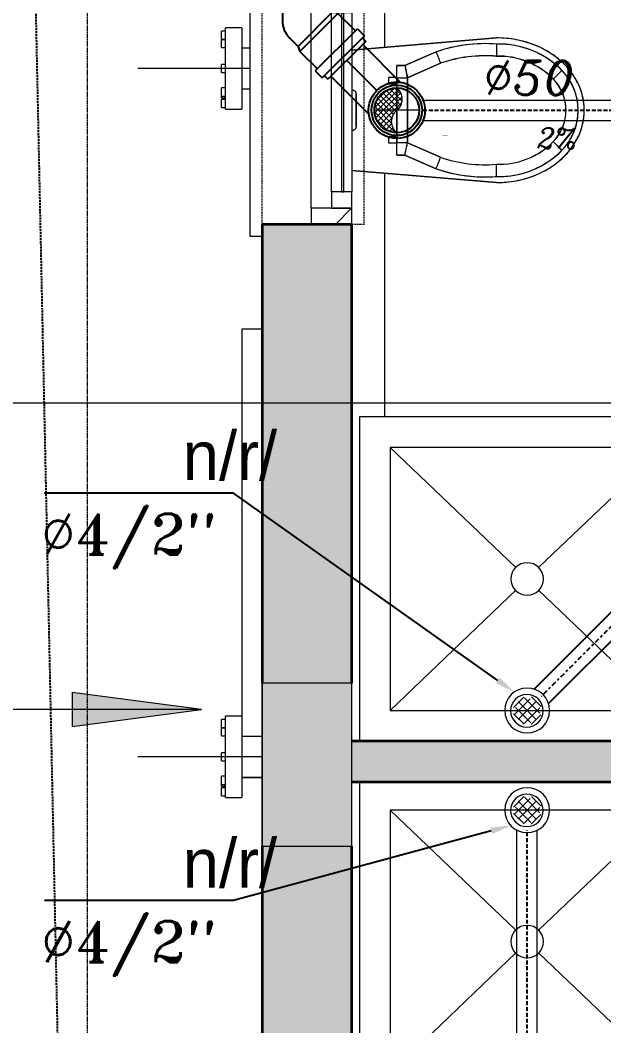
# Model space of a CAD drawing. Header units: centimetres. Extents: x 14435 to 32127, y -4289 to 2500.
# Drawn here: x 18297.7 to 18441, y -998.9 to -752.1 of the extents above; entities that cross this region are included whole.
import ezdxf
from ezdxf import colors
from ezdxf.entities.mleader import LeaderData, LeaderLine
from ezdxf.math import Vec2, Vec3

# ---------------------------------------------------------------- set-up
doc = ezdxf.new("R2010")
doc.units = ezdxf.units.CM
for name, pattern in [('Center', [29.999999, 12, -6, 6, -6]), ('Dash Tiny', [0.12, 0.06, -0.06]), ('Hidden', [0.714375, 0.47625, -0.238125]), ('Overhead', [0.396875, 0.238125, -0.15875])]:
    doc.linetypes.add(name, pattern=pattern)
for name, color, linetype in [('A', 251, 'Continuous'), ('biov 110', 252, 'Continuous'), ('biov center', 130, 'Hidden'), ('BIUV', 4, 'Continuous'), ('FITTINGS', 7, 'Continuous'), ('INS', 1, 'Continuous'), ('M-DR-FITTING', 150, 'Continuous'), ('num of plumbing', 250, 'Continuous')]:
    doc.layers.add(name, color=color, linetype=linetype)
for name, color, linetype, lineweight in [('A-DETL', 7, 'Continuous', 5), ('A-GLAZ', 7, 'Continuous', 13), ('A-WALL', 7, 'Continuous', 13), ('A-WALL-PATT', 7, 'Continuous', 35), ('G-ANNO-TEXT', 7, 'Continuous', 5), ('I-WALL', 7, 'Continuous', 13), ('P-SANR-FIXT', 7, 'Continuous', 5)]:
    doc.layers.add(name, color=color, linetype=linetype, lineweight=lineweight)
doc.layers.add('G-ANNO-SYMB', color=240, linetype='Continuous', lineweight=5, true_color=0xff2227)
doc.styles.add('BK', font='miryl')
doc.styles.add('italic1', font='italic.shx', dxfattribs={"height": 30})
doc.styles.add('rom', font='romant')
pattern_1 = [(315, (2252.242, -481.792), (5.613014, 5.613014), [])]

# ---------------------------------------------------------------- blocks, each defined once
blk = doc.blocks.new('Tovna_Mamad_Window_Dubble - 2010 - mamad win-1063985-קומה א - Dependent 1')
at = {"layer": 'A-GLAZ'}
for p, q in [((-10, 20), (-10, 15)), ((100, 20), (5.08, 20)), ((100, 15), (100, 20))]:
    blk.add_line(p, q, dxfattribs=at)
blk = doc.blocks.new('2D מקלחון - M_Shower Stall-2D-917466-קומה א - Dependent 1')
at = {"layer": 'P-SANR-FIXT'}
for p, q in [((0, 0), (0, -79.55)), ((82.26, -79.55), (82.26, 0)), ((38.37, -37.01), (7.5, -7.5)), ((74.76, -7.5), (7.5, -7.5)), ((7.5, -7.5), (7.5, -72.05)), ((43.89, -37.01), (74.76, -7.5)), ((74.76, -72.05), (74.76, -7.5)), ((7.5, -72.05), (38.23, -42.67)), ((74.76, -72.05), (44.02, -42.67)), ((7.5, -72.05), (74.76, -72.05)), ((0, -79.55), (82.26, -79.55))]:
    blk.add_line(p, q, dxfattribs=at)
for start, end in [(0, 180), (180, 0)]:
    blk.add_arc((41.13, -39.78), 4, start, end, dxfattribs=at)
blk = doc.blocks.new('2D מקלחון - M_Shower Stall-2D-V170-קומה א - Dependent 1')
at = {"layer": 'P-SANR-FIXT'}
for p, q in [((82.26, 0), (0, 0)), ((0, 0), (0, -79)), ((82.26, -79), (82.26, 0)), ((38.37, -37.01), (7.5, -7.5)), ((74.76, -7.5), (7.5, -7.5)), ((7.5, -7.5), (7.5, -72.05)), ((43.89, -37.01), (74.76, -7.5)), ((74.76, -72.05), (74.76, -7.5)), ((7.5, -72.05), (38.23, -42.67)), ((74.76, -72.05), (44.02, -42.67)), ((7.5, -72.05), (74.76, -72.05))]:
    blk.add_line(p, q, dxfattribs=at)
for start, end in [(0, 180), (180, 0)]:
    blk.add_arc((41.13, -39.78), 4, start, end, dxfattribs=at)
blk = doc.blocks.new('If_toilet_wall_hung_6505 - Wall_Hung_WC-Valverfa_2893_1_-385906-קומה א - Dependent 1')
at = {"layer": 'P-SANR-FIXT'}
for p, q in [((-17.75, -35.5), (-14.75, 0)), ((-14.75, 0), (-17.75, -35.5)), ((-4, -1), (4, -1)), ((4, -1), (-4, -1)), ((-4, -1), (4, -1)), ((14.75, 0), (17.75, -35.5)), ((17.75, -35.5), (14.75, 0)), ((-8.02, -9), (-8.02, -11)), ((-6.52, -9), (-8.02, -9)), ((-6.52, -11), (-6.52, -9)), ((6.52, -9), (6.52, -11)), ((8.02, -9), (6.52, -9)), ((8.02, -11), (8.02, -9)), ((-11.02, -11), (10.98, -11)), ((-11.02, -13), (-11.02, -11)), ((-11.02, -11), (-11.02, -13)), ((-11.02, -11), (-8.02, -11)), ((-11.02, -11), (-11.02, -13)), ((-8.02, -13.62), (-8.02, -11)), ((7.98, -11), (-8.02, -11)), ((-8.02, -13.62), (-8.02, -11)), ((7.98, -11), (7.98, -13.62)), ((7.98, -11), (10.98, -11)), ((7.98, -11), (7.98, -13.62)), ((10.98, -11), (10.98, -13)), ((10.98, -13), (10.98, -11)), ((10.98, -11), (10.98, -13)), ((-14.35, -20.67), (-11.02, -13)), ((-11.02, -13), (-14.35, -20.67)), ((-11.02, -13), (-14.35, -20.67)), ((-8.02, -13.62), (-11.55, -21.75)), ((-8.02, -13.62), (-11.55, -21.75)), ((-11.55, -21.75), (-8.02, -13.62)), ((-11.02, -13), (-8.02, -13.62)), ((-8.02, -13.62), (7.98, -13.62)), ((7.98, -13.62), (-8.02, -13.62)), ((7.98, -13.62), (-8.02, -13.62)), ((7.98, -13.62), (10.99, -13.02)), ((11.52, -21.75), (7.98, -13.62)), ((7.98, -13.62), (11.52, -21.75)), ((8.02, -13.62), (11.55, -21.75)), ((10.98, -13), (14.31, -20.67)), ((14.31, -20.67), (10.98, -13)), ((10.98, -13), (14.31, -20.67)), ((-9.8, -51.52), (-9.52, -51.23)), ((-9.52, -51.23), (-9.18, -50.89)), ((-9.18, -50.89), (-8.75, -50.45)), ((-8.75, -50.45), (-8.24, -49.93)), ((-8.24, -49.93), (-7.7, -49.37)), ((8.2, -49.93), (7.66, -49.38)), ((8.71, -50.45), (8.2, -49.93)), ((9.14, -50.89), (8.71, -50.45)), ((9.48, -51.23), (9.14, -50.89)), ((9.76, -51.52), (9.48, -51.23))]:
    blk.add_line(p, q, dxfattribs=at)
at = {"layer": 'P-SANR-FIXT', "flags": 128}
for points in [[(-14.35, -20.67), (-14.81, -22.06), (-15.2, -23.48), (-15.54, -24.91), (-15.82, -26.35), (-16.05, -27.8), (-16.22, -29.26), (-16.32, -30.72), (-16.37, -32.19), (-16.36, -33.66), (-16.3, -35.13), (-16.27, -35.5)], [(16.23, -35.5), (16.31, -34.03), (16.34, -32.56), (16.3, -31.1), (16.21, -29.63), (16.06, -28.17), (15.85, -26.71), (15.58, -25.27), (15.25, -23.84), (14.87, -22.42), (14.43, -21.02), (14.31, -20.67)], [(-16.27, -35.5), (-16.28, -36.37), (-16.25, -37.23), (-16.18, -38.09), (-16.08, -38.95), (-15.95, -39.81), (-15.79, -40.66), (-15.59, -41.5), (-15.35, -42.34), (-15.09, -43.16), (-14.79, -43.97), (-14.45, -44.77), (-14.09, -45.56), (-13.7, -46.33), (-13.27, -47.08), (-12.82, -47.82), (-12.33, -48.54), (-11.82, -49.23), (-11.28, -49.91), (-10.71, -50.56), (-10.12, -51.2), (-9.8, -51.52)], [(9.76, -51.52), (10.36, -50.9), (10.94, -50.26), (11.5, -49.59), (12.02, -48.91), (12.52, -48.2), (12.99, -47.47), (13.44, -46.73), (13.85, -45.97), (14.23, -45.19), (14.58, -44.4), (14.89, -43.59), (15.18, -42.77), (15.43, -41.94), (15.65, -41.11), (15.83, -40.26), (15.98, -39.41), (16.1, -38.55), (16.18, -37.69), (16.23, -36.82), (16.24, -35.96), (16.23, -35.5)], [(-9.8, -51.52), (-9.39, -51.9), (-8.96, -52.27), (-8.53, -52.62), (-8.08, -52.95), (-7.61, -53.26), (-7.13, -53.56), (-6.65, -53.83), (-6.15, -54.09), (-5.64, -54.32), (-5.12, -54.54), (-4.6, -54.73), (-4.06, -54.9), (-3.53, -55.05), (-2.98, -55.18), (-2.43, -55.29), (-1.88, -55.38), (-1.32, -55.44), (-0.76, -55.48), (-0.2, -55.5), (0, -55.5)], [(0, -55.5), (0.56, -55.49), (1.12, -55.45), (1.68, -55.4), (2.23, -55.32), (2.78, -55.22), (3.33, -55.09), (3.87, -54.95), (4.4, -54.78), (4.93, -54.6), (5.45, -54.39), (5.96, -54.16), (6.46, -53.91), (6.95, -53.64), (7.43, -53.35), (7.9, -53.04), (8.36, -52.72), (8.8, -52.37), (9.23, -52.01), (9.64, -51.63), (9.76, -51.52)]]:
    blk.add_lwpolyline(points, dxfattribs=at)
at = {"layer": 'P-SANR-FIXT'}
for centre, radius, start, end in [((20.35, -32.69), 36.73, 160.8863, 184.3848), ((20.35, -32.69), 36.73, 160.8863, 184.3848), ((20.35, -32.69), 33.73, 161.0772, 184.6521), ((20.35, -32.69), 33.73, 161.0772, 184.6521), ((20.35, -32.69), 33.73, 161.0772, 184.6521), ((-20.39, -32.69), 33.73, 355.3479, 18.9228), ((-20.39, -32.69), 33.73, 355.3479, 18.9228), ((-20.35, -32.69), 33.73, 355.3479, 18.9228), ((-20.39, -32.69), 36.73, 355.6152, 19.1137), ((-20.39, -32.69), 36.73, 355.6152, 19.1137), ((5.37, -36.08), 21.65, 178.4765, 225.5088), ((5.37, -36.08), 21.64, 178.4764, 190.2382), ((5.37, -36.08), 18.65, 178.0082, 225.4947), ((5.37, -36.08), 18.65, 178.0082, 225.4947), ((5.37, -36.08), 18.64, 178.0082, 225.5236), ((-5.41, -36.08), 18.65, 314.5053, 1.9918), ((-5.41, -36.08), 18.64, 314.4764, 1.9918), ((-5.37, -36.08), 18.65, 314.5053, 1.9918), ((-5.41, -36.08), 21.65, 314.4912, 1.5235), ((-5.41, -36.08), 21.64, 338, 1.5236), ((5.37, -36.08), 21.64, 213.7618, 225.5236), ((-5.41, -36.08), 21.64, 314.4764, 326.2382), ((-0.02, -41.5), 14, 225.6791, 314.3209), ((-0.06, -41.6), 10.9, 225.4947, 270.3084), ((-0.02, -41.5), 11, 225.7018, 314.2982), ((-0.02, -41.5), 11, 225.7454, 270.0794), ((0.06, -41.6), 10.9, 269.6916, 314.5053), ((-0.02, -41.5), 11, 270.0794, 314.2546), ((-0.02, -41.5), 14, 240.4944, 255.2869), ((-0.02, -41.5), 14, 284.819, 299.5586)]:
    blk.add_arc(centre, radius, start, end, dxfattribs=at)
blk.add_ellipse((0, -35.5), major_axis=(0, 21.5), ratio=0.825581, start_param=1.570796, end_param=4.712389, dxfattribs=at)
for points, knots in [([(-4, -1), (-4.09, -1), (-4.22, -0.98), (-4.38, -0.93), (-4.48, -0.88), (-4.56, -0.83), (-4.63, -0.78), (-4.69, -0.72), (-4.75, -0.66), (-4.81, -0.59), (-4.87, -0.5), (-4.93, -0.38), (-4.98, -0.22), (-5, -0.09), (-5, 0)], [0, 0, 0, 0, 0.166667, 0.25, 0.333333, 0.375, 0.416667, 0.5, 0.541667, 0.583333, 0.666667, 0.75, 0.833333, 1, 1, 1, 1]), ([(5, 0), (5, -0.09), (4.98, -0.22), (4.93, -0.38), (4.87, -0.5), (4.81, -0.59), (4.75, -0.66), (4.69, -0.72), (4.63, -0.78), (4.56, -0.83), (4.48, -0.88), (4.38, -0.93), (4.22, -0.98), (4.09, -1), (4, -1)], [-1, -1, -1, -1, -0.833333, -0.75, -0.666667, -0.583333, -0.541667, -0.5, -0.416667, -0.375, -0.333333, -0.25, -0.166667, 0, 0, 0, 0]), ([(-11.02, -13), (-11.02, -13), (-10.81, -13.04), (-10.17, -13.18), (-9.54, -13.31), (-8.8, -13.46), (-8.28, -13.57), (-8.02, -13.62)], [0, 0, 0, 0, 0.333333, 0.5, 0.666667, 0.833333, 1, 1, 1, 1]), ([(10.98, -13), (10.98, -13), (10.77, -13.04), (10.13, -13.18), (9.5, -13.31), (8.77, -13.46), (8.24, -13.57), (7.98, -13.62)], [0, 0, 0, 0, 0.333333, 0.5, 0.666667, 0.833333, 1, 1, 1, 1]), ([(-14.35, -20.67), (-14.35, -20.67), (-14.16, -20.74), (-13.42, -21.03), (-12.49, -21.39), (-11.87, -21.63), (-11.55, -21.75)], [0, 0, 0, 0, 0.285714, 0.571429, 0.785714, 1, 1, 1, 1]), ([(14.31, -20.67), (14.31, -20.67), (14.24, -20.69), (13.87, -20.84), (13.27, -21.07), (12.74, -21.28), (12.14, -21.51), (11.72, -21.67), (11.52, -21.75)], [-1, -1, -1, -1, -0.857143, -0.571429, -0.428571, -0.285714, -0.142857, 0, 0, 0, 0]), ([(-16.27, -35.5), (-16.27, -35.5), (-16.15, -35.5), (-15.6, -35.48), (-14.79, -35.46), (-13.94, -35.44), (-13.49, -35.43), (-13.27, -35.43)], [-1, -1, -1, -1, -0.785714, -0.571429, -0.285714, -0.142857, 0, 0, 0, 0]), ([(16.23, -35.5), (16.23, -35.5), (16.12, -35.5), (15.56, -35.48), (14.75, -35.46), (13.9, -35.44), (13.45, -35.43), (13.23, -35.43)], [-1, -1, -1, -1, -0.785714, -0.571429, -0.285714, -0.142857, 0, 0, 0, 0])]:
    blk.add_open_spline(points, degree=3, knots=knots, dxfattribs=at)
for points in [[(-17.75, -35.5), (-17.75, -37.11), (-17.45, -40.32), (-16.13, -44.91), (-13.99, -49.02), (-11.16, -52.45), (-7.77, -55.03), (-3.98, -56.64), (-1.33, -57), (0, -57)], [(0, -57), (1.33, -57), (3.98, -56.64), (7.77, -55.03), (11.16, -52.45), (13.99, -49.02), (16.13, -44.91), (17.45, -40.32), (17.75, -37.11), (17.75, -35.5)]]:
    blk.add_open_spline(points, degree=3, dxfattribs=at)
blk = doc.blocks.new('חלון חד כנפי - שירותים מרתף-V171-קומה א - Dependent 1')
at = {"layer": 'A-GLAZ', "lineweight": 5, "true_color": 0x008040}
h = blk.add_hatch(dxfattribs=at)
h.set_pattern_fill('FP_39', color=116, style=0, pattern_type=2)
h.set_pattern_definition(pattern_1)
h.paths.add_polyline_path([(-30, -1), (-30, -11), (-26, -11), (-26, -1)], flags=0)
h.paths.add_polyline_path([(26, -11), (30, -11), (30, -1), (26, -1)], flags=0)
h = blk.add_hatch(dxfattribs=at)
h.set_pattern_fill('FP_39', color=116, style=0, pattern_type=2)
h.set_pattern_definition(pattern_1)
h.paths.add_polyline_path([(-26, -6), (-26, -11), (-22, -11), (-22, -6)], flags=0)
h.paths.add_polyline_path([(22, -11), (26, -11), (26, -6), (22, -6)], flags=0)
at = {"layer": 'A-GLAZ'}
for p, q in [((-33, 11), (-33, 14)), ((-33, 14), (33, 14)), ((33, 14), (33, 11)), ((-26, -1), (-30, -1)), ((-30, -1), (-30, -11)), ((-26, -11), (-26, -1)), ((-26, -1), (26, -1)), ((30, -1), (26, -1)), ((26, -1), (26, -11)), ((30, -11), (30, -1)), ((-22, -6), (-26, -6)), ((-26, -6), (-26, -11)), ((-22, -11), (-22, -6)), ((-22, -6), (22, -6)), ((26, -6), (22, -6)), ((22, -6), (22, -11)), ((26, -11), (26, -6)), ((22, -8.4), (-22, -8.4)), ((-22, -8.4), (-22, -9)), ((-22, -9), (22, -9)), ((22, -9), (22, -8.4)), ((-30, -11), (-26, -11)), ((-26, -11), (-22, -11)), ((22, -11), (-22, -11)), ((22, -11), (26, -11)), ((26, -11), (30, -11))]:
    blk.add_line(p, q, dxfattribs=at)
at = {"layer": 'A-GLAZ', "linetype": 'Overhead'}
for p, q in [((-30, 11), (30, 11)), ((-30, -14), (-30, -11)), ((30, -14), (30, -11)), ((-30, -14), (30, -14))]:
    blk.add_line(p, q, dxfattribs=at)
blk = doc.blocks.new('mmd_za_8quot_1 - צינור אורור 4 _-1061366-קומה א - Dependent 1')
at = {"layer": 'A-GLAZ'}
for p, q in [((-5, -17.99), (-5, -20)), ((5, -20), (5, -17.99)), ((-10, -20), (-10, -24)), ((-10, -20), (10, -20)), ((10, -24), (10, -20)), ((10, -24), (-10, -24)), ((-9.11, -24), (-9.11, -25)), ((-7.12, -24), (-7.12, -25)), ((-7.12, -24), (-7.12, -25)), ((-7.11, -25), (-7.11, -24)), ((-5.12, -25), (-5.12, -24)), ((-5.12, -25), (-5.12, -24)), ((-1, -24), (-1, -25)), ((-1, -24), (-1, -25)), ((1, -25), (1, -24)), ((1, -25), (1, -24)), ((4.78, -24), (4.78, -25)), ((6.78, -25), (6.78, -24)), ((7.18, -25), (7.18, -24)), ((7.59, -24), (7.59, -25)), ((9.59, -25), (9.59, -24)), ((-9.11, -25), (-9.08, -25)), ((-7.11, -25), (-9.11, -25)), ((-7.15, -25), (-7.11, -25)), ((-7.12, -25), (-7.08, -25)), ((-5.12, -25), (-7.12, -25)), ((-7.12, -25), (-7.08, -25)), ((-7.08, -25), (-7.12, -25)), ((-5.15, -25), (-5.12, -25)), ((-5.15, -25), (-5.12, -25)), ((-5.12, -25), (-5.15, -25)), ((-1, -25), (-0.97, -25)), ((1, -25), (-1, -25)), ((-1, -25), (-0.97, -25)), ((-0.97, -25), (-1, -25)), ((0.97, -25), (1, -25)), ((0.97, -25), (1, -25)), ((1, -25), (0.97, -25)), ((4.78, -25), (4.82, -25)), ((6.78, -25), (4.78, -25)), ((6.75, -25), (6.78, -25)), ((7.18, -25), (6.75, -25)), ((7.14, -25), (7.18, -25)), ((7.59, -25), (7.62, -25)), ((9.59, -25), (7.59, -25)), ((9.55, -25), (9.59, -25))]:
    blk.add_line(p, q, dxfattribs=at)
at = {"layer": 'A-GLAZ', "lineweight": 5}
for p, q in [((0, -17.99), (0, -43.5)), ((0, -25), (0, -45.5))]:
    blk.add_line(p, q, dxfattribs=at)
blk = doc.blocks.new('mmd_za_8quot_1 - צינור אורור 4 _-V319-קומה א - Dependent 1')
at = {"layer": 'A-GLAZ'}
for p, q in [((-5, -15), (-5, -20)), ((5, -20), (5, -15)), ((-10, -20), (-10, -24)), ((-10, -20), (10, -20)), ((10, -24), (10, -20)), ((10, -24), (-10, -24)), ((-9.11, -24), (-9.11, -25)), ((-7.12, -24), (-7.12, -25)), ((-7.12, -24), (-7.12, -25)), ((-7.11, -25), (-7.11, -24)), ((-5.12, -25), (-5.12, -24)), ((-5.12, -25), (-5.12, -24)), ((-1, -24), (-1, -25)), ((-1, -24), (-1, -25)), ((1, -25), (1, -24)), ((1, -25), (1, -24)), ((4.78, -24), (4.78, -25)), ((6.78, -25), (6.78, -24)), ((7.18, -25), (7.18, -24)), ((7.59, -24), (7.59, -25)), ((9.59, -25), (9.59, -24)), ((-9.11, -25), (-9.08, -25)), ((-7.11, -25), (-9.11, -25)), ((-7.15, -25), (-7.11, -25)), ((-7.12, -25), (-7.08, -25)), ((-5.12, -25), (-7.12, -25)), ((-7.12, -25), (-7.08, -25)), ((-7.08, -25), (-7.12, -25)), ((-5.15, -25), (-5.12, -25)), ((-5.15, -25), (-5.12, -25)), ((-5.12, -25), (-5.15, -25)), ((-1, -25), (-0.97, -25)), ((1, -25), (-1, -25)), ((-1, -25), (-0.97, -25)), ((-0.97, -25), (-1, -25)), ((0.97, -25), (1, -25)), ((0.97, -25), (1, -25)), ((1, -25), (0.97, -25)), ((4.78, -25), (4.82, -25)), ((6.78, -25), (4.78, -25)), ((6.75, -25), (6.78, -25)), ((7.18, -25), (6.75, -25)), ((7.14, -25), (7.18, -25)), ((7.59, -25), (7.62, -25)), ((9.59, -25), (7.59, -25)), ((9.55, -25), (9.59, -25))]:
    blk.add_line(p, q, dxfattribs=at)
at = {"layer": 'A-GLAZ', "lineweight": 5}
for p, q in [((0, -15), (0, -43.5)), ((0, -25), (0, -45.5))]:
    blk.add_line(p, q, dxfattribs=at)
blk = doc.blocks.new('alef')
at = {"layer": 'A-WALL-PATT', "lineweight": 13, "true_color": 0xc7c8ca}
h = blk.add_hatch(color=9, dxfattribs=at)
h.paths.add_polyline_path([(51081.22, -12430.92), (51101.38, -12430.92), (51101.38, -12207.09), (51079.38, -12207.09), (51079.38, -12430.92)], flags=0)
h.paths.add_polyline_path([(51080.19, -12147.09), (51101.38, -12147.09), (51101.38, -12039.8), (51079.38, -12039.8), (51079.38, -12147.09)], flags=0)
h.paths.add_polyline_path([(51079.38, -11999.8), (51101.38, -11999.8), (51101.38, -11887.16), (51079.38, -11887.16), (51079.38, -11972.39)], flags=0)
h.paths.add_polyline_path([(51079.38, -11827.16), (51101.38, -11827.16), (51101.38, -11607.09), (51079.38, -11607.09), (51079.38, -11802.83)], flags=0)
h.paths.add_polyline_path([(51079.38, -11567.09), (51101.38, -11567.09), (51101.38, -11566.89), (51079.38, -11566.89)], flags=0)
at = {"layer": 'A-WALL-PATT', "lineweight": 13, "true_color": 0x636466}
h = blk.add_hatch(color=251, dxfattribs=at)
h.paths.add_polyline_path([(52274.77, -12543.17), (52289.97, -12543.17), (52289.97, -12521.89), (52249.47, -12521.89), (52249.47, -12543.17)], flags=0)
h.paths.add_polyline_path([(51301.43, -12470.92), (51323.43, -12470.92), (51323.43, -12430.92), (51301.43, -12430.92)], flags=0)
h.paths.add_polyline_path([(51079.38, -12470.92), (51101.38, -12470.92), (51101.38, -12430.92), (51079.38, -12430.92)], flags=0)
h.paths.add_polyline_path([(52590.6, -12392.89), (52620.43, -12392.89), (52620.43, -12352.89), (52590.6, -12352.89)], flags=0)
h.paths.add_polyline_path([(52274.77, -12392.89), (52307.94, -12392.89), (52307.94, -12370.89), (52267.94, -12370.89), (52267.94, -12392.89)], flags=0)
h.paths.add_polyline_path([(51323.43, -12355.92), (51323.43, -12315.92), (51301.39, -12315.92), (51301.39, -12355.92)], flags=0)
h.paths.add_polyline_path([(51101.38, -12039.8), (51101.38, -11999.8), (51079.38, -11999.8), (51079.38, -12039.8)], flags=0)
h.paths.add_polyline_path([(52620.6, -11619.29), (52620.6, -11566.89), (52590.6, -11566.89), (52590.6, -11619.29)], flags=0)
h.paths.add_polyline_path([(51079.38, -11607.09), (51101.38, -11607.09), (51101.38, -11567.09), (51079.38, -11567.09)], flags=0)
h.paths.add_polyline_path([(51897.82, -11596.89), (51985.65, -11596.89), (51985.65, -11566.89), (51897.82, -11566.89)], flags=0)
at = {"layer": 'A-WALL-PATT', "lineweight": 13, "true_color": 0xc7c8ca}
blk.add_hatch(color=9, dxfattribs=at).paths.add_polyline_path([(51236, -12023.97), (51301.39, -12023.97), (51301.39, -12013.97), (51101.38, -12013.97), (51101.38, -12023.97), (51132.12, -12023.97)], flags=0)
at = {"layer": 'G-ANNO-TEXT'}
blk.add_hatch(color=256, dxfattribs=at).paths.add_polyline_path([(51064.46, -12006.19), (51032.71, -12002.01), (51032.71, -12010.37)], flags=0)
at = {"layer": 'A-DETL', "color": 1, "linetype": 'Hidden', "lineweight": 25, "true_color": 0xff0000}
blk.add_line((51011.38, -11249.11), (51042.07, -12698.46), dxfattribs=at)
at = {"layer": 'A-DETL', "color": 7, "linetype": 'Dash Tiny'}
blk.add_line((51036.38, -11256.89), (51036.38, -12513.92), dxfattribs=at)
at = {"layer": 'A-DETL', "color": 7}
for p, q in [((51101.38, -11999.8), (51079.38, -11999.8)), ((51079.38, -11999.8), (51079.38, -12039.8)), ((51101.38, -12039.8), (51101.38, -11999.8)), ((51079.38, -12039.8), (51101.38, -12039.8))]:
    blk.add_line(p, q, dxfattribs=at)
at = {"layer": 'A-WALL'}
for p, q in [((51109.37, -11814.16), (51109.37, -11843.73)), ((51109.37, -11874.58), (51109.37, -11934.42)), ((51079.37, -12136.83), (51079.37, -11890.16))]:
    blk.add_line(p, q, dxfattribs=at)
at = {"layer": 'G-ANNO-SYMB', "color": 7}
blk.add_line((50666.69, -11931), (52957.73, -11931), dxfattribs=at)
at = {"layer": 'G-ANNO-TEXT'}
for p, q in [((51064.46, -12006.19), (51032.71, -12002.01)), ((51032.71, -12002.01), (51032.71, -12010.37)), ((51064.46, -12006.19), (50926.38, -12006.19)), ((51032.71, -12010.37), (51064.46, -12006.19))]:
    blk.add_line(p, q, dxfattribs=at)
at = {"layer": 'I-WALL', "lineweight": 35}
for p, q in [((51101.38, -11887.16), (51079.38, -11887.16)), ((51079.38, -11887.16), (51079.38, -11999.8)), ((51101.38, -11999.8), (51101.38, -11887.16)), ((51301.39, -12013.97), (51101.38, -12013.97)), ((51101.38, -12023.97), (51301.39, -12023.97)), ((51079.38, -12039.8), (51079.38, -12147.09)), ((51101.38, -12147.09), (51101.38, -12039.8))]:
    blk.add_line(p, q, dxfattribs=at)
at = {"layer": 'A-GLAZ'}
for name, p, rotation in [('חלון חד כנפי - שירותים מרתף-V171-קומה א - Dependent 1', (51090.38, -11857.16), 89.99999999999991), ('mmd_za_8quot_1 - צינור אורור 4 _-1061366-קומה א - Dependent 1', (51094.37, -11848.9), 269.9999999999999), ('Tovna_Mamad_Window_Dubble - 2010 - mamad win-1063985-קומה א - Dependent 1', (51094.37, -12012.9), 89.99999999999991), ('mmd_za_8quot_1 - צינור אורור 4 _-V319-קומה א - Dependent 1', (51094.37, -12017.82), 269.9999999999999)]:
    blk.add_blockref(name, p, dxfattribs=dict(at, rotation=rotation))
at = {"layer": 'P-SANR-FIXT'}
for name, p, rotation in [('If_toilet_wall_hung_6505 - Wall_Hung_WC-Valverfa_2893_1_-385906-קומה א - Dependent 1', (51101.38, -11859.16), 89.99999999999991), ('2D מקלחון - M_Shower Stall-2D-917466-קומה א - Dependent 1', (51185.49, -12013.97), 180), ('2D מקלחון - M_Shower Stall-2D-V170-קומה א - Dependent 1', (51185.49, -12102.97), 180)]:
    blk.add_blockref(name, p, dxfattribs=dict(at, rotation=rotation))
blk = doc.blocks.new('*U769')
at = {"layer": 'FITTINGS', "color": 0}
for p, q in [((47.77, -8.08), (47.77, 5.08)), ((53.82, 5.81), (56.24, 5.81)), ((53.82, -8.81), (53.82, 5.81)), ((56.24, -8.81), (56.24, 5.81)), ((56.24, 5.08), (57.45, 5.08)), ((57.45, -8.08), (57.45, 5.08)), ((46.56, -7.55), (46.56, 4.55)), ((33.44, -1.39), (35.15, 0.32)), ((45.48, -10.01), (35.15, 0.32)), ((35.66, -0.19), (36.52, 0.67)), ((45.82, -8.64), (36.52, 0.67)), ((29.67, -6.18), (33.95, -1.9)), ((43.77, -11.72), (33.44, -1.39)), ((29.19, -7.41), (29.67, -6.18)), ((38.98, -15.49), (29.67, -6.18)), ((37.75, -15.97), (29.19, -7.41)), ((44.97, -9.5), (45.82, -8.64)), ((53.82, -8.81), (56.24, -8.81)), ((56.24, -8.08), (57.45, -8.08)), ((43.26, -11.21), (38.98, -15.49)), ((43.77, -11.72), (45.48, -10.01)), ((38.98, -15.49), (37.75, -15.97))]:
    blk.add_line(p, q, dxfattribs=at)
at = {"layer": 'FITTINGS', "color": 6}
for p, q in [((57.45, 4), (70.6, 4, 0)), ((57.45, -7), (70.6, -7, 0)), ((29.58, -7.8), (13.41, -23.97)), ((37.36, -15.58), (21.19, -31.74))]:
    blk.add_line(p, q, dxfattribs=at)
at = {"layer": 'FITTINGS', "color": 3, "linetype": 'Center'}
for p, q in [((57.45, -1.5), (67.88, -1.5, 0)), ((33.47, -11.69), (17.3, -27.86))]:
    blk.add_line(p, q, dxfattribs=at)
at = {"layer": 'FITTINGS', "color": 0}
blk.add_lwpolyline([(36.89, 0.29), (39.38, 2.78, -0.198912), (43.66, 4.55), (46.56, 4.55), (47.77, 5.08), (53.82, 5.08)], format="xyb", dxfattribs=at)
blk.add_lwpolyline([(53.82, -8.08), (47.77, -8.08), (46.56, -7.55), (46.16, -7.55), (45.45, -8.27)], dxfattribs=at)
at = {"layer": 'M-DR-FITTING', "color": 0}
for radius, start, end in [(6.91, 0, 180), (6.2, 0, 180), (5.5, 0, 180), (6.91, 180, 360), (6.2, 180, 360), (5.5, 180, 0)]:
    blk.add_arc((74.78, -1.5, 0), radius, start, end, dxfattribs=at)
blk = doc.blocks.new('3wre')
at = {"layer": 'INS', "color": 18, "lineweight": 5, "true_color": 0x000000}
for p, q in [((-0.7, 3.06), (-3.01, 0.75)), ((0.82, 2.77), (-2.62, -0.66)), ((2.77, -0.82), (-0.66, 2.62)), ((3.06, 0.7), (0.75, 3.01)), ((0.57, -2.84), (-2.86, 0.58)), ((2.03, 2.03), (-2.03, -2.03)), ((2.03, -2.03), (-2.03, 2.03)), ((2.84, 0.57), (-0.58, -2.86)), ((-0.89, -3.14), (-3.03, -1)), ((3.14, -0.89), (1, -3.03))]:
    blk.add_line(p, q, dxfattribs=at)
at = {"layer": 'INS', "color": 5, "lineweight": 5}
blk.add_circle((0, 0), 5, dxfattribs=at)
at = {"layer": 'INS', "color": 18, "lineweight": 5, "true_color": 0x000000}
blk.add_circle((0.05, 0.05), 3.63, dxfattribs=at)
blk = doc.blocks.new('*U770')
at = {"layer": 'FITTINGS', "color": 0}
for p, q in [((-426.6, -168), (-426.6, -113)), ((-421.1, -170.4), (-421.1, -110.6)), ((-393.6, -107.3), (-382.6, -107.3)), ((-393.6, -173.7), (-393.6, -107.3)), ((-382.6, -173.7), (-382.6, -107.3)), ((-382.6, -110.6), (-377.1, -110.6)), ((-377.1, -170.4), (-377.1, -110.6)), ((-503.3, -161.8), (-483.9, -142.3)), ((-486.2, -140), (-478.4, -132.2)), ((-439.2, -187), (-486.2, -140)), ((-431.5, -179.2), (-478.4, -132.2)), ((-476.1, -134.6), (-472.2, -130.7)), ((-429.9, -173), (-472.2, -130.7)), ((-505.5, -167.4), (-503.3, -161.8)), ((-466.6, -206.3), (-505.5, -167.4)), ((-461, -204.1), (-503.3, -161.8)), ((-382.6, -170.4), (-377.1, -170.4)), ((-441.6, -184.6), (-461, -204.1)), ((-439.2, -187), (-431.5, -179.2)), ((-433.8, -176.9), (-429.9, -173)), ((-393.6, -173.7), (-382.6, -173.7)), ((-461, -204.1), (-466.6, -206.3))]:
    blk.add_line(p, q, dxfattribs=at)
at = {"layer": 'FITTINGS', "color": 5}
for p, q in [((-377.1, -115.5), (-46.2, -115.5)), ((-503.7, -169.1), (-1275.4, -940.8)), ((-377.1, -165.5), (-46.2, -165.5)), ((-468.4, -204.5), (-1240, -976.2))]:
    blk.add_line(p, q, dxfattribs=at)
at = {"layer": 'FITTINGS', "color": 3, "linetype": 'Center'}
for p, q in [((-377.1, -140.5), (-46.2, -140.5)), ((-486.1, -186.8), (-1257.7, -958.5))]:
    blk.add_line(p, q, dxfattribs=at)
at = {"layer": 'FITTINGS', "color": 0}
blk.add_lwpolyline([(-470.5, -132.4), (-459.2, -121.1, -0.198912), (-439.8, -113), (-426.6, -113), (-421.1, -110.6), (-393.6, -110.6)], format="xyb", dxfattribs=at)
blk.add_lwpolyline([(-393.6, -170.4), (-421.1, -170.4), (-426.6, -168), (-428.4, -168), (-431.6, -171.3)], dxfattribs=at)
blk = doc.blocks.new('*U772')
at = {"layer": 'FITTINGS', "color": 0}
for p, q in [((-426.6, -168), (-426.6, -113)), ((-421.1, -170.4), (-421.1, -110.6)), ((-393.6, -107.3), (-382.6, -107.3)), ((-393.6, -173.7), (-393.6, -107.3)), ((-382.6, -173.7), (-382.6, -107.3)), ((-382.6, -110.6), (-377.1, -110.6)), ((-377.1, -170.4), (-377.1, -110.6)), ((-503.3, -161.8), (-483.9, -142.3)), ((-486.2, -140), (-478.4, -132.2)), ((-439.2, -187), (-486.2, -140)), ((-431.5, -179.2), (-478.4, -132.2)), ((-476.1, -134.6), (-472.2, -130.7)), ((-429.9, -173), (-472.2, -130.7)), ((-505.5, -167.4), (-503.3, -161.8)), ((-466.6, -206.3), (-505.5, -167.4)), ((-461, -204.1), (-503.3, -161.8)), ((-382.6, -170.4), (-377.1, -170.4)), ((-441.6, -184.6), (-461, -204.1)), ((-439.2, -187), (-431.5, -179.2)), ((-433.8, -176.9), (-429.9, -173)), ((-393.6, -173.7), (-382.6, -173.7)), ((-461, -204.1), (-466.6, -206.3))]:
    blk.add_line(p, q, dxfattribs=at)
at = {"layer": 'FITTINGS', "color": 5}
for p, q in [((-377.1, -115.5), (529.3, -115.5)), ((-503.7, -169.1), (-877.8, -543.2)), ((-377.1, -165.5), (529.3, -165.5)), ((-468.4, -204.5), (-842.4, -578.5))]:
    blk.add_line(p, q, dxfattribs=at)
at = {"layer": 'FITTINGS', "color": 3, "linetype": 'Center'}
for p, q in [((-377.1, -140.5), (529.3, -140.5)), ((-486.1, -186.8), (-860.1, -560.8))]:
    blk.add_line(p, q, dxfattribs=at)
at = {"layer": 'FITTINGS', "color": 0}
blk.add_lwpolyline([(-470.5, -132.4), (-459.2, -121.1, -0.198912), (-439.8, -113), (-426.6, -113), (-421.1, -110.6), (-393.6, -110.6)], format="xyb", dxfattribs=at)
blk.add_lwpolyline([(-393.6, -170.4), (-421.1, -170.4), (-426.6, -168), (-428.4, -168), (-431.6, -171.3)], dxfattribs=at)
blk = doc.blocks.new('*U773')
at = {"layer": 'biov 110', "color": 5, "lineweight": 5}
for p, q in [((8478.18, 3899.65), (8544.33, 3899.65)), ((8478.18, 3894.65), (8544.33, 3894.65))]:
    blk.add_line(p, q, dxfattribs=at)
at = {"layer": 'biov center', "color": 3, "ltscale": 2}
blk.add_lwpolyline([(8478.18, 3897.15), (8544.33, 3897.15)], dxfattribs=at)
blk = doc.blocks.new('A$C41AC0131')
at = {"layer": 'BIUV', "color": 5, "ltscale": 40}
blk.add_lwpolyline([(0, 11.34, 0, 16.31, 0), (57.01, 8.14, 0, 0, 0), (81.46, 6.99, 0, 0, 0)], format="xyseb", dxfattribs=at)
blk = doc.blocks.new('A$C38873827')
at = {"color": 7, "rotation": 87.25165573860627}
blk.add_blockref('A$C41AC0131', (13.51, -0.54), dxfattribs=at)
blk = doc.blocks.new('*U777')
at = {"layer": 'biov 110', "color": 5, "lineweight": 5}
for p, q in [((8478.18, 3899.65), (8565.41, 3899.65)), ((8478.18, 3894.65), (8565.41, 3894.65))]:
    blk.add_line(p, q, dxfattribs=at)
at = {"layer": 'biov center', "color": 3, "ltscale": 2}
blk.add_lwpolyline([(8478.18, 3897.15), (8565.41, 3897.15)], dxfattribs=at)

msp = doc.modelspace()

# ---------------------------------------------------------------- linework, layer by layer
at = {"layer": 'num of plumbing', "lineweight": 0}
for p, q in [((18384.7, -773.67), (18389.59, -768.78)), ((18385.27, -771.75), (18387.67, -769.35)), ((18385.47, -774.25), (18390.17, -769.54)), ((18386.74, -769.95), (18390.17, -773.39)), ((18387.55, -769.42), (18390.17, -772.04)), ((18388.49, -769.01), (18390.17, -770.7)), ((18389.6, -768.78), (18390.17, -769.35)), ((18390.17, -768.75), (18390.17, -779.75)), ((18390.17, -769.54), (18390.59, -769.13)), ((18390.17, -769.35), (18391.4, -770.57)), ((18390.17, -770.89), (18391.14, -769.92)), ((18385.03, -772.29), (18386.99, -774.25)), ((18385.48, -771.39), (18388.34, -774.25)), ((18386.05, -770.61), (18389.68, -774.25)), ((18386.82, -774.25), (18390.17, -770.89)), ((18388.16, -774.25), (18390.17, -772.24)), ((18390.17, -770.7), (18391.48, -772.01)), ((18390.17, -772.24), (18391.48, -770.94)), ((18390.17, -772.04), (18391.16, -773.04)), ((18390.17, -773.58), (18391.42, -772.34)), ((18395.67, -774.25), (18384.67, -774.25)), ((18384.69, -774.64), (18389.78, -779.73)), ((18384.72, -774.99), (18385.47, -774.25)), ((18384.75, -773.35), (18385.64, -774.25)), ((18384.99, -776.08), (18386.82, -774.25)), ((18385.41, -777), (18388.16, -774.25)), ((18385.64, -774.25), (18388.86, -777.46)), ((18385.97, -777.79), (18389.51, -774.25)), ((18386.99, -774.25), (18388.92, -776.18)), ((18388.34, -774.25), (18389.31, -775.22)), ((18389.51, -774.25), (18390.17, -773.58)), ((18389.68, -774.25), (18389.91, -774.47)), ((18390.17, -773.39), (18390.62, -773.84)), ((18385.12, -776.42), (18388, -779.3)), ((18386.64, -778.46), (18388.92, -776.18)), ((18387.44, -779.02), (18388.87, -777.58)), ((18388.36, -779.44), (18389.21, -778.59)), ((18389.45, -779.7), (18389.77, -779.38))]:
    msp.add_line(p, q, dxfattribs=at)
for centre, start, end in [((18388.04, -771.5), 307.761, 52.239), ((18392.3, -777), 127.761, 232.239)]:
    msp.add_arc(centre, 3.48, start, end, dxfattribs=at)

# ---------------------------------------------------------------- block references
for name, p in [('alef', (-32722.21, 11084.93)), ('*U773', (9918.41, -4671.4))]:
    msp.add_blockref(name, p)
at = {"xscale": -1, "rotation": 134.9999999999614}
msp.add_blockref('*U769', (18336.23, -722.43), dxfattribs=at)
at = {"xscale": -0.1, "yscale": 0.1, "zscale": 0.1}
for name, p, rotation in [('*U770', (18498, -765.66), 314.9999999999758), ('*U772', (18481.7, -832.07), 269.9999999999735)]:
    msp.add_blockref(name, p, dxfattribs=dict(at, rotation=rotation))
at = {"rotation": 90}
msp.add_blockref('*U777', (22319.3, -9516.31), dxfattribs=at)
at = {"layer": 'BIUV', "color": 7, "lineweight": 5, "xscale": -0.251999999999999, "yscale": 0.2519999999999997, "zscale": 0.2519999999999997, "rotation": 263.2108913302377}
msp.add_blockref('A$C38873827', (18402.16, -781.03, 25009.09), dxfattribs=at)
at = {"layer": 'INS', "color": 0, "xscale": -1.100786755661464, "yscale": 1.100786755661464, "zscale": 1.100786755661464, "rotation": 89.99999999998745}
for p in [(18422.15, -921.54), (18422.15, -945.99)]:
    msp.add_blockref('3wre', p, dxfattribs=at)

# ---------------------------------------------------------------- texts
at = {"layer": 'BIUV', "color": 5, "lineweight": 5, "style": 'italic1'}
for s, height, rotation, p in [('%%C50', 8.4, 359.5068, (18411.47, -770.37, 25011.78)), ('2%%%', 5.04, 358.7558, (18424.55, -783.54, 0))]:
    msp.add_text(s, height=height, rotation=rotation, dxfattribs=at).set_placement(p)
at = {"layer": 'INS', "color": 6, "lineweight": 5}
for s, height, style, p in [('n/r/', 11.995, 'BK', (18337.63, -865.01, -6971)), ('%%C4/2"', 9.988, 'rom', (18302.82, -883.26)), ('n/r/', 11.995, 'BK', (18337.63, -965, -6971)), ('%%C4/2"', 9.988, 'rom', (18302.82, -983.26))]:
    msp.add_text(s, height=height, dxfattribs=dict(at, style=style)).set_placement(p)

# ---------------------------------------------------------------- leaders
at = {"layer": 'A', "color": 6, "linetype": 'Continuous', "lineweight": 9}
ml = msp.add_multileader_mtext('Standard', dxfattribs=at)
ml.set_content('')
ml.set_leader_properties()
ml.build(insert=Vec2(0, 0))
ml.multileader.update_dxf_attribs({"text_right_attachment_type": 6, "dogleg_length": 0.36, "arrow_head_size": 5})
ctx = ml.context
ctx.base_point, ctx.char_height, ctx.arrow_head_size, ctx.landing_gap_size, ctx.plane_origin = Vec3(18303.77, -868.21), 0.18, 5, 0.09, Vec3(18162.23, -829.06)
ctx.right_attachment = 6
notes = []
notes.append((ctx, [(0, (1, 1, 0), (18350.07, -868.21), (-1, 0), 46.3, [(0, [(18419.01, -917.03)], 0, [])])]))
ctx.mtext, ml.multileader.dxf.content_type = None, 0
ml = msp.add_multileader_mtext('Standard', dxfattribs=at)
ml.set_content('')
ml.set_leader_properties()
ml.build(insert=Vec2(0, 0))
ml.multileader.update_dxf_attribs({"text_right_attachment_type": 6, "dogleg_length": 0.36, "arrow_head_size": 5})
ctx = ml.context
ctx.base_point, ctx.char_height, ctx.arrow_head_size, ctx.landing_gap_size, ctx.plane_origin = Vec3(18303.77, -968.2), 0.18, 5, 0.09, Vec3(18162.23, -929.05)
ctx.right_attachment = 6
notes.append((ctx, [(0, (1, 1, 0), (18350.07, -968.2), (-1, 0), 46.3, [(0, [(18418.15, -949.77)], 0, [])])]))
ctx.mtext, ml.multileader.dxf.content_type = None, 0
for ctx, leaders in notes:
    for number, flags, end, landing, length, lines in leaders:
        leader = LeaderData()
        leader.index, (leader.has_last_leader_line, leader.has_dogleg_vector, leader.attachment_direction) = number, flags
        leader.last_leader_point, leader.dogleg_vector, leader.dogleg_length = Vec3(end), Vec3(landing), length
        for number, points, colour, breaks in lines:
            line = LeaderLine()
            line.index, line.vertices, line.color, line.breaks = number, Vec3.list(points), colors.encode_raw_color(colour), breaks
            leader.lines.append(line)
        ctx.leaders.append(leader)

doc.saveas('drawing.dxf')
